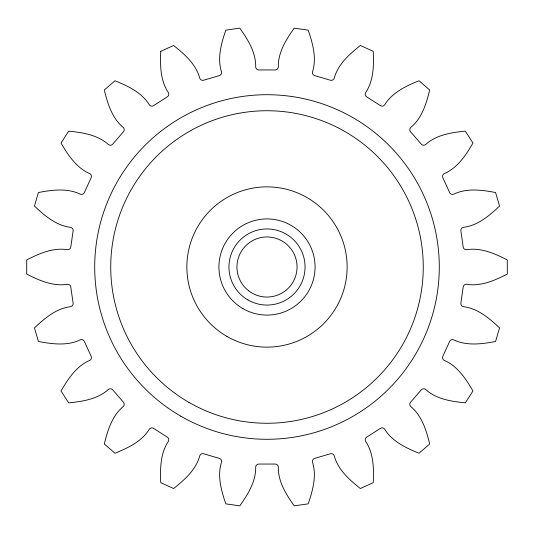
<?xml version="1.0" encoding="UTF-8"?>
<svg xmlns="http://www.w3.org/2000/svg" width="534" height="534" viewBox="0 0 534 534"><rect width="100%" height="100%" fill="white"/><g stroke="black" fill="none" stroke-linecap="round" stroke-linejoin="round"><path stroke-width="0.8" d="M160.741 51.351C160.153 65.335 160.24 80.567 168.377 92.622A3.144 3.144 0 0 1 167.189 96.908L153.739 105.552A3.144 3.144 0 0 1 149.346 104.851C141.764 92.442 127.946 86.034 114.984 80.761L104.29 90.026C107.668 103.609 112.04 118.194 123.247 127.466A3.144 3.144 0 0 1 123.314 131.918L112.841 144A3.144 3.144 0 0 1 108.429 144.567C97.655 134.795 82.596 132.545 68.672 131.137L61.023 143.032C68.092 155.114 76.395 167.883 89.759 173.617A3.144 3.144 0 0 1 91.074 177.869L84.432 192.414A3.144 3.144 0 0 1 80.36 194.202C67.271 187.861 52.185 189.944 38.428 192.514L34.443 206.084C44.622 215.683 56.19 225.595 70.628 227.337A3.144 3.144 0 0 1 73.091 231.042L70.815 246.868A3.144 3.144 0 0 1 67.411 249.732C53.066 247.335 39.176 253.583 26.7 259.931L26.7 274.069C39.176 280.417 53.066 286.665 67.411 284.268A3.144 3.144 0 0 1 70.815 287.132L73.091 302.958A3.144 3.144 0 0 1 70.628 306.663C56.19 308.405 44.622 318.317 34.443 327.916L38.428 341.486C52.185 344.056 67.271 346.139 80.36 339.798A3.144 3.144 0 0 1 84.432 341.586L91.074 356.131A3.144 3.144 0 0 1 89.759 360.383C76.395 366.117 68.092 378.886 61.023 390.968L68.672 402.863C82.596 401.455 97.655 399.205 108.429 389.433A3.144 3.144 0 0 1 112.841 390L123.314 402.082A3.144 3.144 0 0 1 123.247 406.534C112.04 415.806 107.668 430.391 104.29 443.974L114.984 453.239C127.946 447.966 141.764 441.558 149.346 429.149A3.144 3.144 0 0 1 153.739 428.448L167.189 437.092A3.144 3.144 0 0 1 168.377 441.378C160.24 453.433 160.153 468.665 160.741 482.649L173.61 488.523C184.564 479.812 196.018 469.773 199.796 455.729A3.144 3.144 0 0 1 203.814 453.82L219.154 458.326A3.144 3.144 0 0 1 221.503 462.104C217.091 475.961 221.296 490.599 225.802 503.849L239.799 505.858C247.856 494.417 256.02 481.555 255.686 467.016A3.144 3.144 0 0 1 259.003 464.053L274.997 464.053A3.144 3.144 0 0 1 278.314 467.016C277.98 481.555 286.144 494.417 294.201 505.858L308.198 503.849C312.704 490.599 316.909 475.961 312.497 462.104A3.144 3.144 0 0 1 314.846 458.326L330.186 453.82A3.144 3.144 0 0 1 334.204 455.729C337.982 469.773 349.436 479.812 360.39 488.523L373.259 482.649C373.847 468.665 373.76 453.433 365.623 441.378A3.144 3.144 0 0 1 366.811 437.092L380.261 428.448A3.144 3.144 0 0 1 384.654 429.149C392.236 441.558 406.054 447.966 419.016 453.239L429.71 443.974C426.332 430.391 421.96 415.806 410.753 406.534A3.144 3.144 0 0 1 410.686 402.082L421.159 390A3.144 3.144 0 0 1 425.571 389.433C436.345 399.205 451.404 401.455 465.328 402.863L472.977 390.968C465.908 378.886 457.605 366.117 444.241 360.383A3.144 3.144 0 0 1 442.926 356.131L449.568 341.586A3.144 3.144 0 0 1 453.64 339.798C466.729 346.139 481.815 344.056 495.572 341.486L499.557 327.916C489.378 318.317 477.81 308.405 463.372 306.663A3.144 3.144 0 0 1 460.909 302.958L463.185 287.132A3.144 3.144 0 0 1 466.589 284.268C480.934 286.665 494.824 280.417 507.3 274.069L507.3 259.931C494.824 253.583 480.934 247.335 466.589 249.732A3.144 3.144 0 0 1 463.185 246.868L460.909 231.042A3.144 3.144 0 0 1 463.372 227.337C477.81 225.595 489.378 215.683 499.557 206.084L495.572 192.514C481.815 189.944 466.729 187.861 453.64 194.202A3.144 3.144 0 0 1 449.568 192.414L442.926 177.869A3.144 3.144 0 0 1 444.241 173.617C457.605 167.883 465.908 155.114 472.977 143.032L465.328 131.137C451.404 132.545 436.345 134.795 425.571 144.567A3.144 3.144 0 0 1 421.159 144L410.686 131.918A3.144 3.144 0 0 1 410.753 127.466C421.96 118.194 426.332 103.609 429.71 90.026L419.016 80.761C406.054 86.034 392.236 92.442 384.654 104.851A3.144 3.144 0 0 1 380.261 105.552L366.811 96.908A3.144 3.144 0 0 1 365.623 92.622C373.76 80.567 373.847 65.335 373.259 51.351L360.39 45.477C349.436 54.188 337.982 64.227 334.204 78.271A3.144 3.144 0 0 1 330.186 80.18L314.846 75.674A3.144 3.144 0 0 1 312.497 71.896C316.909 58.039 312.704 43.401 308.198 30.151L294.201 28.142C286.144 39.583 277.98 52.445 278.314 66.984A3.144 3.144 0 0 1 274.997 69.947L259.003 69.947A3.144 3.144 0 0 1 255.686 66.984C256.02 52.445 247.856 39.583 239.799 28.142L225.802 30.151C221.296 43.401 217.091 58.039 221.503 71.896A3.144 3.144 0 0 1 219.154 75.674L203.814 80.18A3.144 3.144 0 0 1 199.796 78.271C196.018 64.227 184.564 54.188 173.61 45.477L160.741 51.351M180.852 416.206A172.288 172.288 0 0 0 439.288 267A172.288 172.288 0 0 0 180.852 117.794A172.288 172.288 0 0 0 180.852 416.206M188.869 402.329A156.262 156.262 0 0 0 423.262 267A156.262 156.262 0 0 0 188.869 131.671A156.262 156.262 0 0 0 188.869 402.329M226.93 336.4A80.133 80.133 0 0 0 347.133 267A80.133 80.133 0 0 0 226.93 197.6A80.133 80.133 0 0 0 226.93 336.4M242.957 308.639A48.08 48.08 0 0 0 315.08 267A48.08 48.08 0 0 0 242.957 225.361A48.08 48.08 0 0 0 242.957 308.639M247.97 299.961A38.061 38.061 0 0 0 305.061 267A38.061 38.061 0 0 0 247.97 234.039A38.061 38.061 0 0 0 247.97 299.961M248.704 290.843A30.051 30.051 0 0 0 296.791 270.925A30.051 30.051 0 0 0 255.499 239.239A30.051 30.051 0 0 0 248.704 290.843"/></g></svg>
